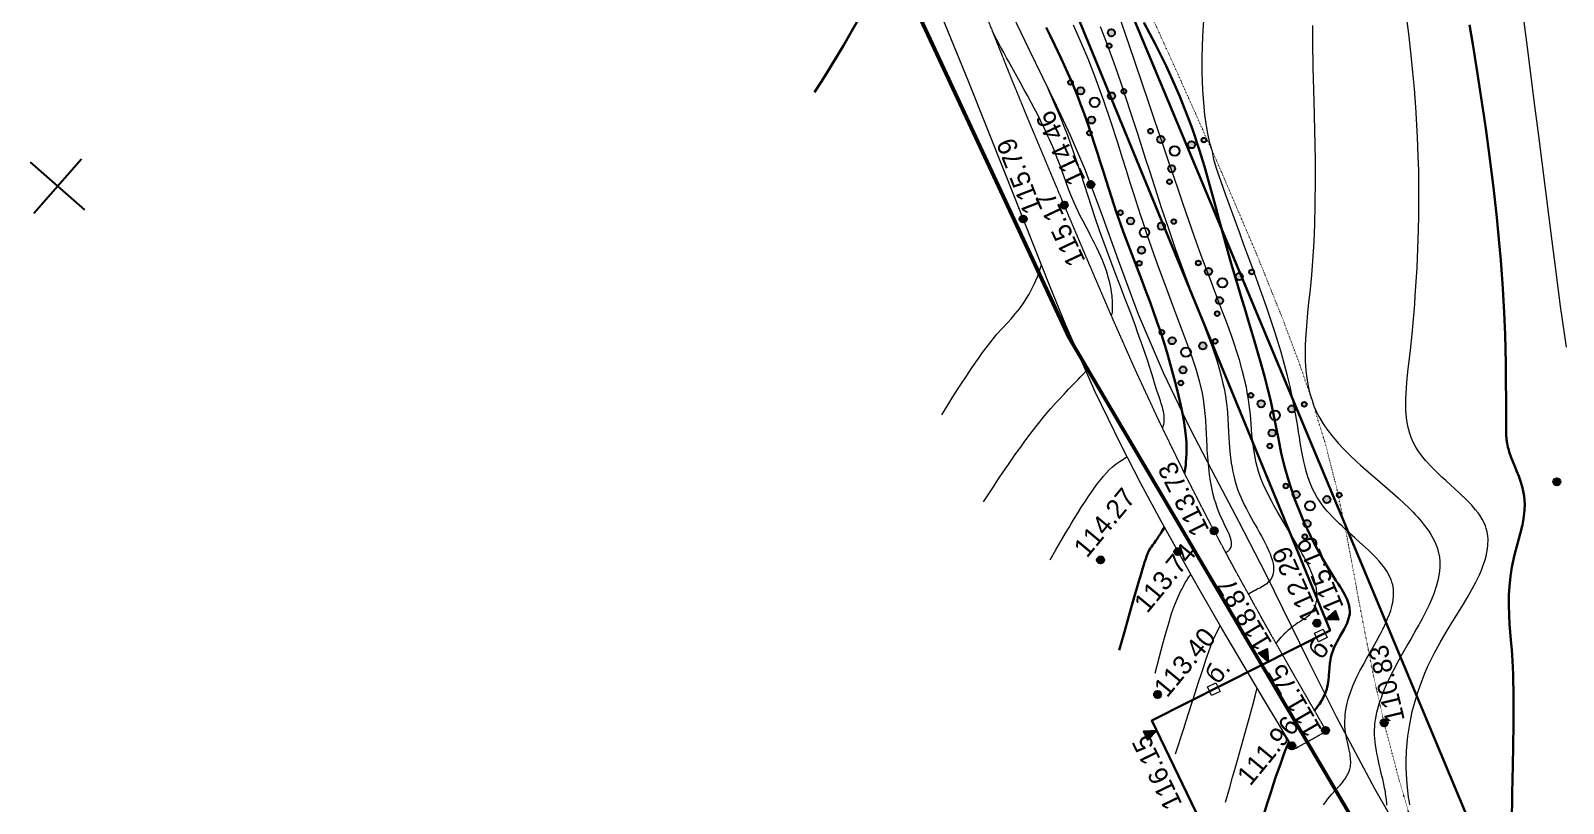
# Model space of a CAD drawing. Header units: millimetres. Extents: x -2893842 to -949497, y -1203244 to 262218.
# Drawn here: x -2616549 to -2552736, y -466476 to -434286 of the extents above; entities that cross this region are included whole.
import ezdxf

# ---------------------------------------------------------------- set-up
doc = ezdxf.new("R2010")
doc.units = ezdxf.units.MM
doc.linetypes.add('g5_05x2', pattern=[3.5, 2.5, -1])
doc.linetypes.add('g5_366', pattern=[0.85, 0.1, -0.75])
doc.layers.get('0').update_dxf_attribs({"lineweight": 5})
for name, color, linetype in [('!!!_ Размеры', 7, 'Continuous'), ('02_сетка', 253, 'Continuous'), ('06_Инженерно-технические сооружения', 253, 'Continuous'), ('10_Границы покрытий и угодий', 253, 'Continuous'), ('13_Растительность', 253, 'Continuous'), ('19_Горизонтали', 253, 'Continuous'), ('31_Водопровод', 253, 'Continuous'), ('33_Газопровод', 253, 'Continuous'), ('61_Отметки высоты поверхности', 253, 'Continuous'), ('65_Границы', 253, 'Continuous')]:
    doc.layers.add(name, color=color, linetype=linetype)
doc.styles.add('LIKE17', font='d431.shx')
doc.styles.add('LIKE32', font='peteri.shx')
doc.styles.add('LIKE36', font='pragmai.shx')
doc.styles.add('Line_GUGK', font='')
doc.styles.get('Line_GUGK').set_extended_font_data('Bm431', italic=True)
doc.linetypes.add('g5_085a', pattern='A,0.001,[19,GUGK_2005.shx,S=1,R=180,X=0,Y=0],0.5,[18,GUGK_2005.shx,S=6,R=180,X=0,Y=0],0.5', length=1.001)
doc.linetypes.add('g5_121_g', pattern='A,4,-0.4,["Г",Line_GUGK,S=1,R=0,X=0,Y=-0.5],-1.2,12', length=17.6)
doc.linetypes.add('g5_122_v', pattern='A,1,-1,1.5,-0.4,["В",Line_GUGK,S=1,R=0,X=0,Y=-0.5],-1.5,1.5,-1,4,-1,4,-1,3', length=20.9)

# ---------------------------------------------------------------- blocks, each defined once
blk = doc.blocks.new('g5_330')
blk.add_hatch(color=0).paths.add_polyline_path([(-0.15, 0, 1), (0.15, 0, 1)])
at = {"color": 0}
blk.add_circle((0, 0), 0.15, dxfattribs=at)
blk = doc.blocks.new('g5_330a')
blk.add_hatch(color=0).paths.add_polyline_path([(0, 0), (-0.2, 0.5), (0.2, 0.5)])
at = {"color": 0}
blk.add_lwpolyline([(0, 0), (-0.2, 0.5), (0.2, 0.5)], close=True, dxfattribs=at)
blk = doc.blocks.new('g5_395_2')
h = blk.add_hatch(color=0)
h.paths.add_polyline_path([(-0.8, -0.375, 1), (-0.5, -0.375, 1)])
h.paths.add_polyline_path([(-1.026, -0.65, 1), (-1.226, -0.65, 1)])
h.paths.add_polyline_path([(0.8, -0.375, 1), (0.5, -0.375, 1)])
h.paths.add_polyline_path([(1.026, -0.65, 1), (1.226, -0.65, 1)])
h.paths.add_polyline_path([(0.15, 0.75, 1), (-0.15, 0.75, 1)])
h.paths.add_polyline_path([(0.1, 1.3, 1), (-0.1, 1.3, 1)])
at = {"color": 0}
for centre, radius in [((0, 1.3), 0.1), ((0, 0.75), 0.15), ((0, 0), 0.2), ((-1.126, -0.65), 0.1), ((-0.65, -0.375), 0.15), ((0.65, -0.375), 0.15), ((1.126, -0.65), 0.1)]:
    blk.add_circle(centre, radius, dxfattribs=at)
blk = doc.blocks.new('Топо_07.04.17')
at = {"layer": '02_сетка', "color": 3, "linetype": 'Continuous'}
for p, q in [((-721068, -249325), (-718847, -247309)), ((-718949, -249428), (-720966, -247206))]:
    blk.add_line(p, q, dxfattribs=at)
at = {"layer": '06_Инженерно-технические сооружения', "color": 7, "linetype": 'Continuous', "lineweight": 20}
for points in [[(-669934, -273104), (-670068, -272727), (-669691, -272593), (-669557, -272970)], [(-674616, -274825), (-674750, -274448), (-674373, -274314), (-674239, -274690)]]:
    blk.add_lwpolyline(points, close=True, dxfattribs=at)
at = {"layer": '10_Границы покрытий и угодий', "color": 7, "linetype": 'g5_366', "lineweight": 20}
blk.add_lwpolyline([(-666912, -281147), (-667243, -279238), (-667605, -276760), (-667826, -274726), (-668049, -271959), (-668262, -268937), (-668461, -266844), (-668712, -265017), (-669072, -263072), (-669422, -261490), (-669894, -259601), (-670692, -256709), (-671881, -252752), (-673098, -248913), (-674385, -244933)], dxfattribs=at)
at = {"layer": '10_Границы покрытий и угодий', "color": 7, "linetype": 'g5_085a', "lineweight": 20}
blk.add_lwpolyline([(-666401, -283854), (-668297, -279446), (-669547, -276297), (-670451, -273815), (-671792, -270063), (-672670, -267748), (-673420, -265831), (-674232, -263698), (-675088, -261247), (-675855, -258701), (-676429, -256380), (-676898, -254340), (-677388, -252425), (-677828, -250974), (-678263, -249670), (-679129, -247226), (-679772, -245385)], dxfattribs=at)
at = {"layer": '10_Границы покрытий и угодий', "color": 7, "linetype": 'g5_05x2', "lineweight": 20}
blk.add_lwpolyline([(-671532, -277285), (-671519, -277310), (-671507, -277332), (-671494, -277353), (-671482, -277369), (-671471, -277380), (-671464, -277385), (-671452, -277391), (-671440, -277396), (-671425, -277399), (-671399, -277400), (-671377, -277395), (-671355, -277387), (-670163, -276889), (-670146, -276879), (-670131, -276869), (-670117, -276858), (-670107, -276848), (-670090, -276830), (-670081, -276817), (-670077, -276810), (-670071, -276797), (-670069, -276784), (-670069, -276767), (-670071, -276750), (-670076, -276730), (-670568, -275600), (-671150, -274256), (-672076, -272087), (-673032, -269782), (-673924, -267533), (-674657, -265584), (-675471, -263291), (-676239, -260983), (-676969, -258653), (-677591, -256587), (-678590, -253211), (-679431, -250332), (-679981, -248400), (-681171, -244043)], dxfattribs=at)
at = {"layer": '10_Границы покрытий и угодий', "color": 7, "linetype": 'Continuous', "lineweight": 20}
blk.add_lwpolyline([(-671532, -277285), (-672443, -275279), (-673871, -272094), (-674730, -270126), (-675878, -267394), (-676549, -265715), (-677183, -264042), (-678000, -261700), (-678900, -258807), (-679397, -257080), (-680695, -252276), (-681791, -248224), (-682473, -245827), (-683186, -243464), (-683692, -241889), (-684332, -240016), (-684822, -238670), (-685530, -236836), (-686382, -234757), (-687195, -232862), (-688045, -230946), (-689693, -227364), (-690570, -225513), (-693066, -220366)], dxfattribs=at)
at = {"layer": '19_Горизонтали', "color": 42, "linetype": 'Continuous', "lineweight": 20}
for points in [[(-658302, -262074), (-658346, -260343), (-658378, -258799), (-658398, -257615), (-658455, -253195), (-658472, -251727), (-658502, -249473), (-658523, -248202)], [(-666929, -280277), (-666937, -280084), (-666941, -279968), (-666943, -279815), (-666940, -279412), (-666920, -278997), (-666895, -278699), (-666868, -278453), (-666805, -278025), (-666745, -277709), (-666683, -277429), (-666577, -277023), (-666387, -276430), (-666301, -276200), (-666085, -275686), (-665875, -275252), (-665683, -274893), (-665525, -274621), (-665429, -274463), (-665197, -274106), (-664910, -273697), (-664608, -273296), (-664414, -273046), (-664173, -272739), (-663964, -272473), (-663770, -272224), (-663586, -271981), (-663349, -271658), (-663156, -271376), (-662969, -271080), (-662867, -270903), (-662762, -270703), (-662665, -270494), (-662603, -270340), (-662552, -270191), (-662510, -270048), (-662477, -269901), (-662444, -269654), (-662439, -269512), (-662447, -269337), (-662468, -269192), (-662492, -269087), (-662512, -269014), (-662593, -268795), (-662677, -268620), (-662733, -268517), (-662819, -268376), (-662894, -268263), (-662961, -268166), (-663148, -267920), (-663418, -267594), (-663579, -267410), (-663745, -267221), (-663916, -267026), (-664060, -266860), (-664232, -266657), (-664364, -266494), (-664480, -266344), (-664592, -266191), (-664656, -266099), (-664795, -265882), (-664917, -265665), (-664997, -265499), (-665084, -265280), (-665145, -265080), (-665186, -264905), (-665225, -264654), (-665247, -264352), (-665240, -263951), (-665215, -263664), (-665190, -263461), (-665112, -263001), (-665067, -262777), (-664971, -262346), (-664769, -261464), (-664625, -260803), (-664499, -260197), (-664375, -259571), (-664310, -259231), (-664106, -258075), (-663980, -257287), (-663871, -256537), (-663789, -255929), (-663729, -255440), (-663625, -254495), (-663583, -254061), (-663531, -253465), (-663472, -252669), (-663404, -251427), (-663376, -250655), (-663360, -249966), (-663353, -249253), (-663355, -248365), (-663376, -247197)], [(-667294, -247557), (-667370, -248268), (-667473, -249308), (-667599, -250705), (-667762, -252510), (-667825, -253164), (-667908, -253945), (-668033, -254994), (-668144, -255793), (-668259, -256529), (-668394, -257297), (-668509, -257887), (-668570, -258174), (-668662, -258597), (-668754, -259007), (-668849, -259437), (-668961, -259978), (-669025, -260322), (-669092, -260737), (-669136, -261082), (-669155, -261263), (-669167, -261407), (-669187, -261809), (-669189, -262040), (-669185, -262217), (-669169, -262475), (-669147, -262681), (-669127, -262821), (-669097, -262959), (-669072, -263072), (-669020, -263326), (-668976, -263477), (-668929, -263618), (-668851, -263823), (-668726, -264097), (-668599, -264338), (-668375, -264705), (-668180, -264988), (-668013, -265213), (-667752, -265540), (-667507, -265829), (-667369, -265987), (-666982, -266414), (-666840, -266568), (-666366, -267079), (-665969, -267517), (-665743, -267778), (-665575, -267980), (-665481, -268097), (-665417, -268181), (-665338, -268285), (-665250, -268405), (-665125, -268587), (-665050, -268703), (-664921, -268921), (-664856, -269042), (-664787, -269183), (-664690, -269416), (-664628, -269605), (-664581, -269794), (-664559, -269922), (-664538, -270168), (-664541, -270342), (-664550, -270455), (-664569, -270594), (-664623, -270839), (-664712, -271123), (-664812, -271370), (-664947, -271652), (-665069, -271878), (-665190, -272083), (-665355, -272346), (-665545, -272630), (-665709, -272865), (-665834, -273040), (-665970, -273227), (-666092, -273394), (-666240, -273595), (-666435, -273861), (-666566, -274042), (-666631, -274133), (-666713, -274248), (-666835, -274423), (-666909, -274530), (-667049, -274739), (-667148, -274894), (-667239, -275037), (-667338, -275202), (-667441, -275382), (-667534, -275552), (-667633, -275748), (-667685, -275857), (-667734, -275967), (-667866, -276295), (-667960, -276591), (-668001, -276754), (-668024, -276869), (-668047, -277014), (-668069, -277223), (-668069, -277223), (-668080, -277511), (-668079, -277650), (-668070, -277880), (-668062, -277994), (-668042, -278227), (-668022, -278413), (-667995, -278640), (-667972, -278831), (-667942, -279078), (-667918, -279295), (-667903, -279457), (-667892, -279613), (-667888, -279690), (-667883, -279869), (-667884, -279974), (-667888, -280090), (-667893, -280175)], [(-670497, -279875), (-670394, -279756), (-670286, -279643), (-670121, -279488), (-669928, -279323), (-669805, -279217), (-669710, -279132), (-669615, -279040), (-669552, -278974), (-669481, -278893), (-669398, -278788), (-669379, -278762), (-669348, -278715), (-669319, -278668), (-669283, -278602), (-669243, -278515), (-669207, -278411), (-669191, -278347), (-669179, -278285), (-669169, -278205), (-669163, -278126), (-669161, -278060), (-669161, -277992), (-669164, -277905), (-669178, -277732), (-669202, -277517), (-669217, -277389), (-669229, -277281), (-669246, -277054), (-669249, -276954), (-669249, -276873), (-669240, -276688), (-669220, -276504), (-669201, -276378), (-669172, -276233), (-669152, -276147), (-669123, -276039), (-669040, -275781), (-668978, -275617), (-668906, -275452), (-668840, -275310), (-668720, -275081), (-668658, -274970), (-668501, -274711), (-668363, -274499), (-668208, -274271), (-668023, -274011), (-667793, -273694), (-667623, -273459), (-667539, -273342), (-667384, -273121), (-667322, -273030), (-667225, -272885), (-667175, -272808), (-667101, -272690), (-667052, -272608), (-666970, -272465), (-666879, -272293), (-666806, -272140), (-666761, -272035), (-666715, -271913), (-666685, -271823), (-666649, -271697), (-666623, -271579), (-666607, -271480), (-666592, -271283), (-666596, -271167), (-666603, -271091), (-666620, -270978), (-666646, -270867), (-666689, -270727), (-666736, -270607), (-666786, -270497), (-666890, -270301), (-666964, -270180), (-667056, -270042), (-667164, -269891), (-667289, -269730), (-667458, -269524), (-667770, -269166), (-667945, -268971), (-668141, -268752), (-668424, -268430), (-668517, -268319), (-668646, -268161), (-668768, -268005), (-668886, -267845), (-668962, -267737), (-669085, -267547), (-669174, -267397), (-669242, -267270), (-669315, -267120), (-669406, -266901), (-669465, -266738), (-669566, -266385), (-669602, -266223), (-669647, -265986), (-669675, -265800), (-669702, -265574), (-669722, -265365), (-669737, -265164), (-669759, -264759), (-669769, -264524), (-669777, -264326), (-669786, -264094), (-669796, -263858), (-669864, -262879), (-669914, -262401), (-669971, -261949), (-670011, -261670), (-670067, -261305), (-670129, -260933), (-670213, -260473), (-670292, -260069), (-670372, -259677), (-670435, -259381), (-670510, -259041), (-670754, -257989), (-670899, -257383), (-671055, -256742), (-671169, -256273), (-671278, -255816), (-671369, -255436), (-671690, -254134), (-671933, -253033), (-672002, -252649), (-672021, -252309), (-672096, -251949), (-672137, -251465), (-672164, -250771), (-672141, -249729), (-672083, -248982), (-672010, -248356), (-671880, -247498), (-671759, -246836)], [(-671696, -272977), (-671662, -272940), (-671590, -272865), (-671522, -272797), (-671460, -272738), (-671404, -272688), (-671338, -272630), (-671288, -272590), (-671246, -272556), (-671173, -272500), (-671121, -272462), (-671033, -272401), (-670957, -272352), (-670891, -272312), (-670799, -272259), (-670766, -272242), (-670706, -272211), (-670638, -272178), (-670562, -272143), (-670489, -272110), (-670398, -272066), (-670311, -272018), (-670239, -271971), (-670191, -271935), (-670165, -271914), (-670126, -271881), (-670086, -271843), (-670043, -271797), (-669999, -271744), (-669949, -271673), (-669921, -271628), (-669897, -271582), (-669850, -271474), (-669816, -271367), (-669804, -271314), (-669793, -271258), (-669783, -271187), (-669777, -271124), (-669775, -271081), (-669775, -271081), (-669777, -270878), (-669787, -270761), (-669808, -270614), (-669837, -270464), (-669866, -270341), (-669904, -270200), (-669955, -270030), (-670033, -269801), (-670082, -269670), (-670137, -269529), (-670197, -269379), (-670258, -269233), (-670328, -269071), (-670463, -268768), (-670798, -268035), (-671010, -267565), (-671145, -267250), (-671227, -267049), (-671454, -266420), (-671554, -266071), (-671620, -265769), (-671676, -265406), (-671706, -265093), (-671722, -264743), (-671719, -264214), (-671705, -263772), (-671692, -263375), (-671688, -263080), (-671695, -262740), (-671712, -262431), (-671729, -262224), (-671763, -261895), (-671779, -261771), (-671816, -261501), (-671890, -261056), (-671972, -260628), (-672011, -260441), (-672095, -260062), (-672249, -259421), (-672339, -259065), (-672436, -258687), (-672526, -258345), (-672696, -257688), (-672976, -256558), (-673164, -255757), (-673164, -255757), (-673482, -254355), (-673635, -253661), (-673880, -252538), (-674081, -251605), (-674270, -250723), (-674461, -249830), (-674590, -249233), (-674818, -248179), (-675069, -247037), (-675319, -245926)], [(-673352, -268977), (-673305, -268952), (-673272, -268932), (-673259, -268924), (-673235, -268908), (-673210, -268888), (-673189, -268869), (-673169, -268850), (-673141, -268817), (-673112, -268768), (-673104, -268752), (-673092, -268721), (-673084, -268690), (-673078, -268659), (-673074, -268629), (-673072, -268601), (-673071, -268573), (-673086, -268422), (-673104, -268334), (-673135, -268217), (-673156, -268148), (-673189, -268049), (-673226, -267944), (-673251, -267872), (-673323, -267669), (-673418, -267366), (-673459, -267218), (-673496, -267065), (-673540, -266862), (-673567, -266717), (-673607, -266453), (-673639, -266157), (-673654, -265951), (-673666, -265658), (-673668, -265518), (-673655, -264922), (-673641, -264642), (-673628, -264434), (-673616, -264256), (-673593, -263921), (-673581, -263738), (-673562, -263382), (-673554, -263113), (-673552, -262873), (-673555, -262653), (-673562, -262501), (-673584, -262199), (-673637, -261749), (-673723, -261239), (-673819, -260772), (-673904, -260404), (-673959, -260179), (-674104, -259600), (-674297, -258844), (-674383, -258502), (-674465, -258175), (-674656, -257403), (-674757, -256986), (-674823, -256709), (-674927, -256266), (-675049, -255735), (-675102, -255499), (-675235, -254885), (-675286, -254640), (-675477, -253697), (-675571, -253214), (-675670, -252698), (-675773, -252163), (-675900, -251511), (-676088, -250583), (-676268, -249750), (-676534, -248633), (-676731, -247894), (-676918, -247252), (-677179, -246429)], [(-676080, -246601), (-675972, -247015), (-675869, -247428), (-675656, -248326), (-675495, -249042), (-675227, -250310), (-675043, -251216), (-674833, -252267), (-674723, -252819), (-674589, -253488), (-674395, -254429), (-674227, -255207), (-674122, -255680), (-674007, -256186), (-673783, -257128), (-673611, -257820), (-673543, -258092), (-673425, -258546), (-673312, -258977), (-673211, -259365), (-673046, -260016), (-672958, -260386), (-672832, -260979), (-672760, -261374), (-672709, -261712), (-672685, -261898), (-672657, -262167), (-672639, -262401), (-672625, -262800), (-672626, -263031), (-672630, -263186), (-672641, -263444), (-672656, -263706), (-672675, -264003), (-672701, -264443), (-672714, -264814), (-672715, -265062), (-672710, -265301), (-672700, -265482), (-672691, -265605), (-672668, -265826), (-672642, -266013), (-672615, -266173), (-672558, -266442), (-672514, -266620), (-672476, -266751), (-672368, -267080), (-672300, -267263), (-672222, -267461), (-672063, -267839), (-671947, -268111), (-671876, -268280), (-671803, -268456), (-671745, -268598), (-671692, -268737), (-671628, -268912), (-671555, -269141), (-671528, -269239), (-671496, -269370), (-671480, -269453), (-671467, -269529), (-671454, -269642), (-671449, -269751), (-671450, -269807), (-671454, -269866), (-671462, -269931), (-671471, -269981), (-671491, -270056), (-671527, -270149), (-671581, -270242), (-671627, -270302), (-671627, -270302), (-671685, -270362), (-671710, -270384), (-671767, -270426), (-671810, -270455), (-671873, -270490), (-671992, -270547), (-672118, -270599), (-672195, -270629), (-672312, -270674), (-672368, -270695), (-672434, -270721), (-672501, -270749), (-672611, -270798)], [(-676969, -258653), (-676920, -258482), (-676902, -258379), (-676885, -258260), (-676872, -258132), (-676863, -258013), (-676858, -257894), (-676856, -257805), (-676858, -257662), (-676863, -257531), (-676874, -257391), (-676888, -257258), (-676900, -257160), (-676915, -257063), (-676931, -256966), (-676946, -256887), (-676982, -256709), (-677028, -256517), (-677089, -256292), (-677135, -256136), (-677198, -255940), (-677273, -255719), (-677336, -255542), (-677384, -255413), (-677471, -255182), (-677522, -255050), (-677606, -254836), (-677705, -254579), (-677793, -254347), (-677862, -254156), (-677926, -253970), (-677979, -253808), (-678039, -253610), (-678098, -253402), (-678152, -253196), (-678235, -252862), (-678340, -252417), (-678397, -252174), (-678475, -251856), (-678550, -251577), (-678609, -251368), (-678660, -251201), (-678708, -251046), (-678757, -250895), (-678857, -250599), (-678904, -250464), (-678991, -250223), (-679094, -249946), (-679197, -249676), (-679296, -249424), (-679419, -249118), (-679529, -248846), (-679646, -248561), (-680041, -247609), (-680100, -247465), (-680196, -247230), (-680298, -246978), (-680537, -246365)], [(-675389, -263523), (-675362, -263475), (-675331, -263406), (-675317, -263367), (-675301, -263313), (-675290, -263267), (-675280, -263209), (-675270, -263117), (-675266, -263001), (-675274, -262847), (-675285, -262738), (-675297, -262656), (-675325, -262495), (-675347, -262387), (-675384, -262213), (-675444, -261939), (-675498, -261665), (-675544, -261417), (-675622, -261004), (-675705, -260593), (-675839, -259981), (-675893, -259746), (-675967, -259432), (-676032, -259164), (-676167, -258617), (-676313, -258042), (-676391, -257740), (-676464, -257458), (-676516, -257255), (-676586, -256986), (-676842, -255978), (-677065, -255054), (-677198, -254465), (-677293, -254019), (-677567, -252650), (-677684, -252079), (-677936, -250972), (-678040, -250576), (-678110, -250324), (-678170, -250120), (-678328, -249616), (-678580, -248774)], [(-684460, -261937), (-684071, -261444), (-683947, -261289), (-683655, -260928), (-683459, -260690), (-683293, -260489), (-682992, -260133), (-682647, -259737), (-682482, -259555), (-682250, -259306), (-682028, -259078), (-681798, -258858), (-681587, -258669), (-681299, -258429), (-681132, -258284), (-680943, -258109), (-680736, -257900), (-680525, -257664), (-680417, -257533), (-680278, -257351), (-680190, -257227), (-680086, -257071), (-680005, -256941), (-679934, -256817), (-679855, -256673), (-679686, -256320), (-679635, -256197)], [(-683135, -265739), (-682758, -265278), (-682693, -265198), (-682407, -264856), (-682171, -264577), (-681937, -264305), (-681573, -263892), (-681346, -263640), (-681144, -263419), (-680791, -263046), (-680496, -262744), (-680330, -262580), (-680134, -262391), (-679923, -262193), (-679678, -261972), (-679536, -261848), (-679305, -261652), (-679077, -261465), (-678939, -261353), (-678831, -261266), (-678653, -261120), (-678552, -261034), (-678481, -260972), (-678443, -260938), (-678283, -260789)], [(-680652, -268447), (-680373, -268065), (-680078, -267666), (-679895, -267422), (-679724, -267196), (-679579, -267008), (-679467, -266864), (-679272, -266616), (-679106, -266408), (-678922, -266184), (-678784, -266020), (-678629, -265840), (-678500, -265694), (-678338, -265518), (-678188, -265364), (-678060, -265238), (-677918, -265109), (-677918, -265109), (-677786, -264999), (-677658, -264904), (-677543, -264829), (-677437, -264767), (-677342, -264716), (-677225, -264656), (-677154, -264620), (-677076, -264580), (-676995, -264539)], [(-676844, -273635), (-676583, -272963), (-676384, -272456), (-676290, -272218), (-676173, -271928), (-676088, -271719), (-675866, -271200), (-675765, -270991), (-675679, -270834), (-675583, -270669), (-675583, -270669), (-675477, -270491), (-675407, -270378), (-675336, -270267), (-675268, -270165), (-675226, -270105), (-675161, -270015), (-675088, -269920), (-675043, -269864), (-674995, -269808), (-674952, -269761), (-674904, -269711)], [(-676379, -277068), (-675923, -276051), (-675787, -275749), (-675636, -275412), (-675265, -274593), (-675107, -274246), (-674910, -273817), (-674842, -273667), (-674784, -273542), (-674682, -273323), (-674613, -273176), (-674523, -272987), (-674430, -272796), (-674359, -272657), (-674266, -272489), (-674126, -272268), (-674030, -272126), (-673965, -272033), (-673925, -271969)], [(-674540, -279306), (-674296, -278713), (-674127, -278300), (-674000, -277992), (-673846, -277616), (-673654, -277144), (-673516, -276805), (-673418, -276563), (-673282, -276225), (-673169, -275946), (-673034, -275606), (-672938, -275363), (-672818, -275051), (-672696, -274715)]]:
    blk.add_lwpolyline(points, dxfattribs=at)
at = {"layer": '19_Горизонтали', "color": 42, "linetype": 'Continuous', "lineweight": 30}
for points in [[(-674263, -246643), (-673889, -247587), (-673694, -248110), (-673538, -248551), (-673347, -249124), (-673115, -249885), (-672994, -250319), (-672848, -250878), (-672748, -251294), (-672559, -252167), (-672423, -252897), (-672180, -254435), (-672078, -255127), (-671792, -256930), (-671600, -258034), (-671531, -258415), (-671413, -259062), (-671340, -259462), (-671184, -260317), (-671123, -260657), (-670981, -261502), (-670928, -261847), (-670855, -262358), (-670793, -262861), (-670720, -263609), (-670686, -264034), (-670643, -264584), (-670594, -265112), (-670521, -265689), (-670434, -266226), (-670364, -266583), (-670248, -267099), (-670048, -267845), (-669959, -268136), (-669872, -268403), (-669678, -268949), (-669553, -269271), (-669385, -269676), (-669210, -270068), (-669060, -270383), (-668930, -270645), (-668845, -270812), (-668791, -270920), (-668741, -271021), (-668681, -271152), (-668628, -271280), (-668593, -271375), (-668556, -271488), (-668526, -271607), (-668509, -271706), (-668497, -271861), (-668503, -271994), (-668518, -272087), (-668545, -272188), (-668565, -272244), (-668604, -272335), (-668673, -272465), (-668738, -272572), (-668822, -272696), (-668919, -272831), (-669032, -272984), (-669106, -273086), (-669281, -273345), (-669335, -273436), (-669378, -273513), (-669447, -273662), (-669496, -273793), (-669554, -273983), (-669569, -274043), (-669611, -274228), (-669644, -274395), (-669665, -274505), (-669683, -274596), (-669732, -274814), (-669758, -274910), (-669789, -275009), (-669821, -275096), (-669865, -275198), (-669900, -275266), (-669952, -275357), (-670004, -275437), (-670097, -275564), (-670194, -275681), (-670280, -275775), (-670351, -275847), (-670428, -275922)], [(-674690, -265492), (-674640, -265309), (-674605, -265164), (-674579, -265046), (-674547, -264874), (-674518, -264693), (-674506, -264599), (-674481, -264370), (-674470, -264224), (-674458, -263946), (-674457, -263718), (-674472, -263305), (-674488, -263077), (-674528, -262677), (-674581, -262246), (-674633, -261836), (-674816, -260585), (-674896, -260139), (-674966, -259783), (-675006, -259590), (-675073, -259284), (-675129, -259036), (-675315, -258255), (-675398, -257923), (-675465, -257661), (-675555, -257308), (-675942, -255807), (-676093, -255194), (-676226, -254627), (-676277, -254397), (-676563, -253006), (-676651, -252557), (-676727, -252166), (-676782, -251886), (-677034, -250668), (-677158, -250126), (-677255, -249732), (-677331, -249439), (-677498, -248843), (-677645, -248365), (-677837, -247782), (-677952, -247448), (-678060, -247135), (-678198, -246738), (-678317, -246394)], [(-662790, -281530), (-662633, -280283), (-662553, -279680), (-662483, -279155), (-662260, -277449), (-662194, -276895), (-662130, -276307), (-662043, -275352), (-662005, -274799), (-661983, -274346), (-661970, -273940), (-661970, -273940), (-661949, -273256), (-661931, -272901), (-661895, -272460), (-661844, -272053), (-661785, -271705), (-661691, -271279), (-661593, -270925), (-661593, -270925), (-661424, -270422), (-661312, -270132), (-661312, -270132), (-661085, -269578), (-661085, -269578), (-660950, -269213), (-660875, -268971), (-660793, -268615), (-660760, -268381), (-660748, -268213), (-660748, -268036), (-660764, -267820), (-660791, -267625), (-660842, -267359), (-660882, -267189), (-660943, -266955), (-660987, -266798), (-661037, -266620), (-661103, -266375), (-661158, -266133), (-661180, -266008), (-661191, -265926), (-661204, -265766), (-661207, -265606), (-661197, -265395), (-661181, -265230), (-661159, -265030), (-661049, -264024), (-660957, -263161), (-660885, -262449), (-660832, -261874), (-660780, -261248), (-660717, -260350), (-660660, -259344), (-660612, -258160), (-660592, -257431), (-660574, -256379), (-660570, -255116), (-660586, -253595), (-660608, -252640), (-660624, -252074), (-660691, -250344), (-660752, -249093), (-660798, -248271)], [(-683807, -241552), (-684014, -241934), (-684203, -242279), (-684495, -242788), (-684672, -243083), (-684891, -243439), (-685085, -243746), (-685313, -244098), (-685827, -244857), (-686063, -245194), (-686375, -245628), (-686790, -246189), (-687116, -246618), (-687628, -247273), (-687905, -247619), (-688205, -247989)], [(-678228, -272509), (-677961, -271864), (-677767, -271394), (-677609, -271009), (-677509, -270769), (-677354, -270395), (-677202, -270029), (-677124, -269841), (-676963, -269459), (-676859, -269217), (-676808, -269100), (-676760, -268993), (-676715, -268895), (-676679, -268818), (-676648, -268755), (-676607, -268673), (-676579, -268621), (-676546, -268565), (-676512, -268512), (-676469, -268454), (-676406, -268382), (-676352, -268327), (-676274, -268243), (-676190, -268148), (-676119, -268065), (-676061, -267993), (-675976, -267888), (-675904, -267795), (-675904, -267795), (-675779, -267630)], [(-673770, -281693), (-673560, -281215), (-673198, -280398), (-673112, -280205), (-672960, -279863), (-672818, -279548), (-672693, -279270), (-672603, -279072), (-672483, -278809), (-672332, -278483), (-672249, -278307), (-672074, -277941), (-671936, -277664), (-671843, -277485), (-671808, -277420), (-671758, -277329), (-671653, -277152), (-671619, -277094)]]:
    blk.add_lwpolyline(points, dxfattribs=at)
at = {"layer": '31_Водопровод', "color": 4, "linetype": 'g5_122_v', "lineweight": 30}
blk.add_lwpolyline([(-583089, -495462), (-596585, -480441), (-611321, -461284), (-614321, -457688), (-615539, -457037), (-618959, -458696), (-620250, -458304), (-626774, -447943), (-632051, -435797), (-639251, -388150), (-644508, -352537), (-647177, -334439), (-652475, -316363), (-657265, -306315), (-681471, -222945), (-685928, -215489)], dxfattribs=at)
at = {"layer": '33_Газопровод', "color": 5, "linetype": 'g5_121_g', "lineweight": 30}
blk.add_lwpolyline([(-665108, -319534), (-663272, -318648), (-660278, -313471), (-661131, -311771), (-670675, -294280), (-677200, -275573), (-669406, -272690), (-683692, -222436), (-677572, -219581), (-676955, -220952), (-594259, -189637), (-582744, -177042), (-572538, -176309), (-569907, -163435), (-568975, -163652)], dxfattribs=at)
at = {"layer": '65_Границы', "color": 1, "linetype": 'Continuous', "lineweight": 50}
blk.add_polyline3d([(-589422, -491540, -67200), (-612619, -462131, -67200), (-624589, -446444, -67200), (-633066, -430388, -67200), (-641609, -408893, -67200), (-641723, -396649, -67200), (-642312, -376829, -67200), (-648199, -353938, -67200), (-652094, -324788, -67200), (-654274, -313356, -67200), (-666228, -287634, -67200), (-666228, -287634, 0), (-678823, -259347, 0), (-689809, -226507, 0), (-575367, -204630, 0), (-573464, -168037, 0), (-544539, -166847, 0)], dxfattribs=at)
at = {"layer": '13_Растительность', "color": 7, "linetype": 'Continuous', "lineweight": 20, "xscale": 999.9999999999995, "yscale": 999.9999999999995, "zscale": 999.9999999999995, "rotation": 43.98139083737546}
for p in [(-675441, -246197, -67200), (-676669, -249717, -67200), (-673586, -252110, -67200), (-675216, -255341, -67200), (-672229, -257792, -67200), (-674062, -260491, -67200), (-670675, -263519, -67200), (-669653, -267434, -67200)]:
    blk.add_blockref('g5_395_2', p, dxfattribs=at)
at = {"layer": '33_Газопровод', "color": 7, "linetype": 'Continuous', "lineweight": 20}
for p, xscale, yscale, zscale, rotation in [((-669541, -272217, -67200), 1000.000000000001, 1000.000000000001, 1000.000000000001, 284.435657949912), ((-672114, -273692, -67200), 999.9999999999995, 999.9999999999995, 999.9999999999995, 20.53468985358474), ((-677044, -276019, -67200), 999.9999999999997, 999.9999999999997, 999.9999999999997, 107.8227543590386)]:
    blk.add_blockref('g5_330a', p, dxfattribs=dict(at, xscale=xscale, yscale=yscale, zscale=zscale, rotation=rotation))
at = {"layer": '61_Отметки высоты поверхности', "color": 7, "linetype": 'Continuous', "lineweight": 20, "xscale": 999.9999999999995, "yscale": 999.9999999999995, "zscale": 999.9999999999995, "rotation": 43.98139083737546}
for p in [(-677214, -253107, -67200), (-678407, -253831, -67200), (-680171, -254214, -67200), (-673736, -268016, -67200), (-659327, -267594, -67200), (-678572, -268691, -67200), (-675333, -268709, -67200), (-669917, -272320, -67200), (-676842, -274528, -67200), (-670063, -276801, -67200), (-667605, -276760, -67200), (-671532, -277285, -67200)]:
    blk.add_blockref('g5_330', p, dxfattribs=at)
at = {"layer": '06_Инженерно-технические сооружения', "color": 7, "linetype": 'Continuous', "lineweight": 15, "style": 'LIKE36'}
for p in [(-669926, -273897, 19420), (-674314, -274433, 19420)]:
    blk.add_text('б.', height=800, rotation=43.98139, dxfattribs=at).set_placement(p)
at = {"layer": '33_Газопровод', "color": 7, "linetype": 'Continuous', "lineweight": 15, "style": 'LIKE32'}
for s, rotation, p in [('118.87', 114.46511, (-671839, -272936, 19420)), ('116.15', 109.33846, (-676323, -279173, 19420))]:
    blk.add_text(s, height=800, rotation=rotation, dxfattribs=at).set_placement(p)
at = {"layer": '61_Отметки высоты поверхности', "color": 7, "linetype": 'Continuous', "lineweight": 15}
for s, rotation, style, p in [('114.46', 108.72349, 'LIKE17', (-677394, -252882, 19420)), ('115.79', 104.8686, 'LIKE17', (-679332, -253905, 19420)), ('115.17', 108.72349, 'LIKE17', (-677777, -256236, 19420)), ('113.73', 110.40338, 'LIKE17', (-673917, -267961, 19420)), ('114.27', 43.98139, 'LIKE17', (-679131, -268579, 19420)), ('113.74', 43.98139, 'LIKE17', (-676896, -271150, 19420)), ('112.29', 107.48171, 'LIKE17', (-669738, -272050, 19420)), ('115.19', 106.18258, 'LIKE32', (-668720, -271768, 19420)), ('113.40', 43.98139, 'LIKE17', (-676471, -274739, 19420)), ('110.83', 96.87652, 'LIKE17', (-666730, -276741, 19420)), ('111.75', 113.69115, 'LIKE17', (-670179, -276765, 19420)), ('111.96', 43.98139, 'LIKE17', (-673444, -278783, 19420))]:
    blk.add_text(s, height=800, rotation=rotation, dxfattribs=dict(at, style=style)).set_placement(p)

msp = doc.modelspace()

# ---------------------------------------------------------------- linework, layer by layer
at = {"layer": '65_Границы', "color": 1, "linetype": 'Continuous', "lineweight": 50}
msp.add_polyline3d([(-2458304.51419, -667717.55085, -67199.99998), (-2484668.48047, -641111.02755, -67199.99998), (-2498330.33922, -626873.33056, -67199.99998), (-2508562.9244, -611874.9873, -67199.99998), (-2519474.12472, -591479.0537, -67199.99998), (-2520968.07717, -579326.00445, -67199.99998), (-2523786.35803, -559698.93658, -67199.99998), (-2532216.09867, -537617.0736, -67199.99998), (-2539371.46715, -509091.70416, -67199.99998), (-2542826.11792, -497978.2039, -67199.99998), (-2557603.34832, -473767.5211, -67199.99998), (-2557603.34832, -473767.5211, 0), (-2573305.93634, -447080.91155, 0), (-2587923.49789, -415687.84712, 0), (-2476676.22235, -381052.48681, 0), (-2478910.24838, -344478.21132, 0), (-2450303.50531, -340035.60497, 0)], dxfattribs=at)

# ---------------------------------------------------------------- block references
at = {"layer": '!!!_ Размеры', "color": 1, "lineweight": 0, "rotation": 6.471407436947433}
msp.add_blockref('Топо_07.04.17', (-1928038.79367, -112877.83782), dxfattribs=at)

doc.saveas('drawing.dxf')
